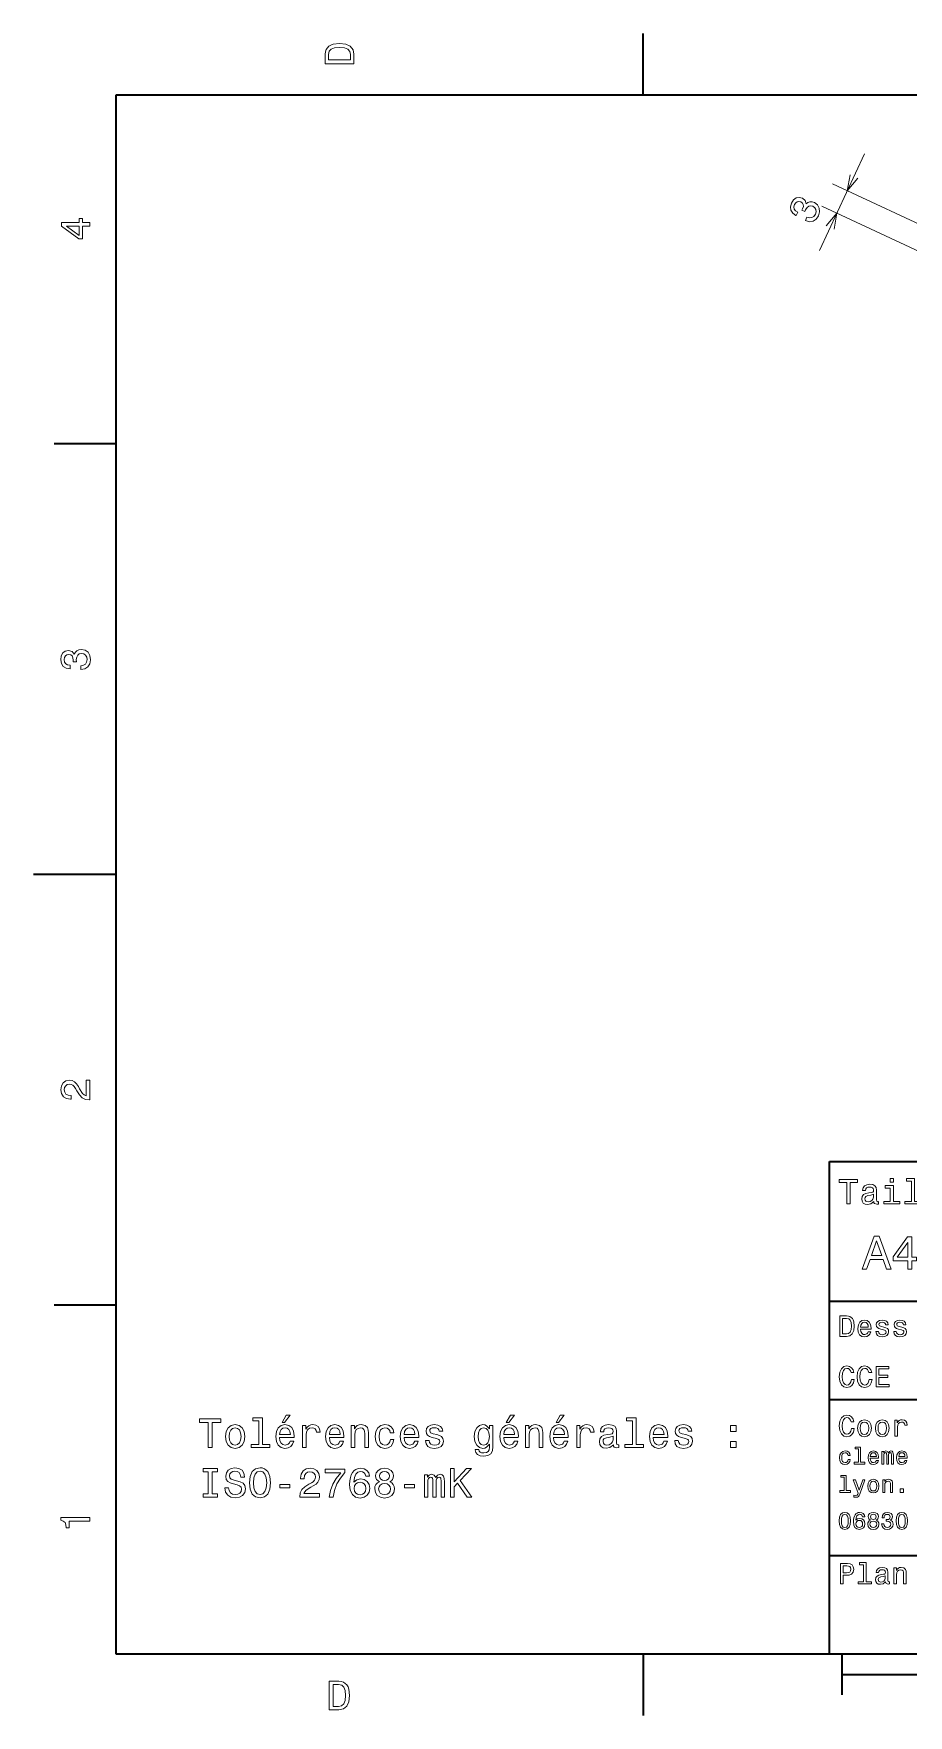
# Model space of a CAD drawing. Extents: x 0 to 527, y 0 to 210.
# Drawn here: x 0 to 106.6, y 2.5 to 207.5 of the extents above; entities that cross this region are included whole.
import ezdxf

# ---------------------------------------------------------------- set-up
doc = ezdxf.new("R2010")
doc.units = 0

msp = doc.modelspace()

# ---------------------------------------------------------------- linework, layer by layer
at = {"color": 7, "lineweight": 35, "ltscale": 0.1875}
for p, q in [((74.300003, 200), (74.300003, 207.5)), ((10, 157.5), (2.5, 157.5)), ((10, 52.5), (2.5, 52.5)), ((74.300003, 10), (74.300003, 2.5))]:
    msp.add_line(p, q, dxfattribs=at)
at = {"color": 7, "lineweight": 35}
for p, q in [((287, 200), (10, 200)), ((10, 200), (10, 10)), ((97, 10), (97, 70)), ((97, 70), (287, 70)), ((97, 53), (162, 53)), ((97, 41), (162, 41)), ((97, 22), (162, 22)), ((10, 10), (287, 10)), ((97, 10), (287, 10)), ((98.5, 7.5), (198.5, 7.5))]:
    msp.add_line(p, q, dxfattribs=at)
at = {"color": 7, "lineweight": 13, "ltscale": 0.325}
msp.add_line((95.778694, 181.084564), (101.272728, 192.866577), dxfattribs=at)
at = {"color": 7, "lineweight": 13, "ltscale": 0.496788}
for p, q in [((115.356743, 180.782196), (97.347023, 189.180267)), ((114.088882, 178.063278), (96.07917, 186.461349))]:
    msp.add_line(p, q, dxfattribs=at)
at = {"color": 7, "lineweight": 35, "ltscale": 0.25}
msp.add_line((10, 105), (0, 105), dxfattribs=at)
at = {"color": 7, "lineweight": 35, "ltscale": 0.125}
msp.add_line((98.5, 10), (98.5, 5), dxfattribs=at)
at = {"color": 7, "lineweight": 13}
for points in [[(35.533215, 204.994965), (35.533215, 203.829971), (39.033215, 203.829971), (39.033215, 204.994965), (38.922264, 205.544678), (38.584366, 205.953171), (38.034657, 206.205338), (37.283215, 206.296112), (36.516644, 206.215424), (36.21405, 206.114563), (35.971977, 205.973343), (35.644165, 205.56485), (35.563473, 205.297562)], [(35.951801, 204.959656), (36.027451, 205.342941), (36.259438, 205.605194), (36.672985, 205.761536), (37.283215, 205.811966), (37.873272, 205.756485), (38.286816, 205.600143), (38.533936, 205.332855), (38.614628, 204.959656), (38.614628, 204.298996), (35.951801, 204.298996)], [(94.052383, 184.71637), (94.084381, 184.701447), (94.557274, 184.569962), (94.986542, 184.631332), (95.354515, 184.871521), (95.64109, 185.283218), (95.785049, 185.7948), (95.750183, 186.245102), (95.536797, 186.622833), (95.163795, 186.896927), (94.877075, 186.986115), (94.610794, 186.987854), (94.364944, 186.902176), (94.139229, 186.740326), (94.030952, 187.152512), (93.68689, 187.440948), (93.298401, 187.53862), (92.93708, 187.467834), (92.618774, 187.226746), (92.354744, 186.815659), (92.236053, 186.370193), (92.2901, 185.961029), (92.514137, 185.606155), (92.907242, 185.339386), (92.93924, 185.324463), (93.128929, 185.731262), (92.853455, 185.904236), (92.698616, 186.121109), (92.660156, 186.372757), (92.740196, 186.663742), (92.887596, 186.884369), (93.064568, 187.013306), (93.268997, 187.045959), (93.498428, 186.989059), (93.703217, 186.843475), (93.802895, 186.663452), (93.804794, 186.428848), (93.710732, 186.155533), (93.623039, 185.979401), (93.984123, 185.811035), (94.079414, 186.039261), (94.254829, 186.308029), (94.464699, 186.47171), (94.702637, 186.516556), (94.957054, 186.453568), (95.198715, 186.279663), (95.333443, 186.055466), (95.35881, 185.787674), (95.269936, 185.48967), (95.089951, 185.223038), (94.85479, 185.076721), (94.573586, 185.046478), (94.248474, 185.136871)], [(6.833213, 184.02739), (6.833213, 184.481277), (5.965778, 184.481277), (5.965778, 184.98056), (5.56232, 184.98056), (5.56232, 184.481277), (3.408862, 184.481277), (3.408862, 184.022339), (5.521974, 182.489197), (5.965778, 182.489197), (5.965778, 184.02739)], [(5.56232, 182.912827), (3.993876, 184.02739), (5.56232, 184.02739)], [(5.73379, 129.979111), (5.769093, 129.979111), (6.253242, 130.059799), (6.616354, 130.296829), (6.848343, 130.670029), (6.934078, 131.164276), (6.848343, 131.688766), (6.626441, 132.082138), (6.273415, 132.334305), (5.819525, 132.425079), (5.521974, 132.384735), (5.279899, 132.273788), (5.0933, 132.092224), (4.957133, 131.850143), (4.684798, 132.177963), (4.251081, 132.293961), (3.857709, 132.218307), (3.560158, 132.00145), (3.373559, 131.648422), (3.307997, 131.164276), (3.388689, 130.710388), (3.610591, 130.362396), (3.963617, 130.135452), (4.432637, 130.059799), (4.46794, 130.059799), (4.46794, 130.508652), (4.145173, 130.548996), (3.913184, 130.680115), (3.771974, 130.891937), (3.721542, 131.189484), (3.761888, 131.451736), (3.867795, 131.643372), (4.039265, 131.759369), (4.271254, 131.804764), (4.518372, 131.759369), (4.684798, 131.638336), (4.785663, 131.426514), (4.815922, 131.139053), (4.810879, 130.942368), (5.209294, 130.942368), (5.199208, 131.189484), (5.244596, 131.507217), (5.365634, 131.744247), (5.56232, 131.885452), (5.819525, 131.935883), (6.112032, 131.880417), (6.328891, 131.734161), (6.465058, 131.502167), (6.510447, 131.194534), (6.460014, 130.876801), (6.308718, 130.644821), (6.066643, 130.498566), (5.73379, 130.443085)], [(6.833213, 77.519447), (6.833213, 79.925072), (6.399496, 79.925072), (6.399496, 78.023773), (6.162464, 78.129684), (5.965778, 78.311241), (5.607709, 78.871033), (5.456412, 79.168587), (5.239553, 79.501442), (4.987392, 79.738472), (4.689842, 79.874641), (4.351945, 79.925072), (3.928314, 79.839333), (3.595461, 79.602303), (3.383646, 79.239189), (3.307997, 78.770172), (3.393732, 78.286018), (3.630764, 77.91787), (4.009006, 77.680832), (4.508286, 77.600143), (4.578891, 77.600143), (4.578891, 78.059074), (4.538545, 78.059074), (4.195605, 78.104462), (3.943444, 78.240631), (3.782061, 78.457489), (3.726585, 78.744957), (3.777017, 79.03746), (3.903098, 79.254318), (4.099784, 79.395531), (4.346902, 79.445961), (4.578891, 79.41066), (4.775577, 79.314842), (4.947046, 79.153458), (5.098343, 78.931557), (5.259727, 78.634003), (5.572406, 78.139771), (5.90526, 77.791786), (6.308718, 77.585014), (6.818084, 77.519447)], [(99.102303, 64.837173), (99.5, 64.837173), (99.5, 67.47406), (100.407784, 67.47406), (100.407784, 67.837173), (98.190201, 67.837173), (98.190201, 67.47406), (99.102303, 67.47406)], [(104.786743, 67.940918), (104.384727, 67.940918), (104.384727, 67.508644), (104.786743, 67.508644)], [(106.969742, 67.621033), (106.969742, 65.157059), (106.187317, 65.157059), (106.187317, 64.837173), (108.128242, 64.837173), (108.128242, 65.157059), (107.350143, 65.157059), (107.350143, 67.940918), (106.373199, 67.940918), (106.373199, 67.621033)], [(102.387611, 65.139771), (102.387611, 65.126801), (102.409225, 64.979828), (102.47406, 64.876076), (102.746399, 64.793945), (102.958214, 64.828529), (102.958214, 65.122475), (102.867432, 65.109505), (102.746399, 65.165703), (102.724785, 65.338615), (102.724785, 66.540344), (102.672913, 66.84726), (102.521614, 67.0634), (102.257927, 67.193085), (101.886169, 67.240631), (101.523056, 67.188759), (101.255043, 67.041786), (101.086456, 66.812675), (101.030258, 66.510086), (101.030258, 66.484146), (101.371758, 66.484146), (101.402016, 66.665703), (101.497116, 66.795387), (101.65274, 66.873199), (101.873199, 66.903458), (102.085014, 66.881844), (102.236313, 66.817001), (102.327087, 66.704605), (102.357346, 66.548988), (102.340057, 66.367432), (102.270897, 66.276657), (102.097984, 66.233429), (101.773773, 66.198845), (101.402016, 66.121033), (101.138329, 65.982704), (100.982712, 65.766571), (100.935158, 65.446686), (100.978386, 65.161385), (101.112389, 64.949562), (101.328529, 64.815559), (101.626801, 64.768013), (102.028816, 64.858788)], [(102.344383, 65.649857), (102.292511, 65.425072), (102.154182, 65.252159), (101.946686, 65.139771), (101.691643, 65.100861), (101.527374, 65.122475), (101.41066, 65.191643), (101.337173, 65.312675), (101.315559, 65.481262), (101.332855, 65.632561), (101.402016, 65.740631), (101.678673, 65.861671), (102.028816, 65.913544), (102.344383, 66.017288)], [(104.773773, 65.157059), (104.773773, 67.080688), (103.796829, 67.080688), (103.796829, 66.756485), (104.393372, 66.756485), (104.393372, 65.157059), (103.615273, 65.157059), (103.615273, 64.837173), (105.560516, 64.837173), (105.560516, 65.157059)], [(100.982712, 56.9049), (101.51297, 56.9049), (101.933716, 58.080692), (103.530258, 58.080692), (103.951012, 56.9049), (104.492798, 56.9049), (103.028816, 60.910664), (102.440926, 60.910664)], [(102.118156, 58.570606), (102.734871, 60.334293), (103.351585, 58.570606)], [(106.521614, 56.9049), (107.040344, 56.9049), (107.040344, 57.896255), (107.610954, 57.896255), (107.610954, 58.357349), (107.040344, 58.357349), (107.040344, 60.818443), (106.515854, 60.818443), (104.763687, 58.403458), (104.763687, 57.896255), (106.521614, 57.896255)], [(105.247841, 58.357349), (106.521614, 60.149857), (106.521614, 58.357349)], [(99.080688, 51.190563), (98.248558, 51.190563), (98.248558, 48.690563), (99.080688, 48.690563), (99.473343, 48.769814), (99.765129, 49.011169), (99.945244, 49.40382), (100.010086, 49.940563), (99.952446, 50.488113), (99.880402, 50.70425), (99.779541, 50.877163), (99.487755, 51.111313), (99.296829, 51.168949)], [(99.055473, 50.891571), (99.329254, 50.837536), (99.516571, 50.671829), (99.628242, 50.376442), (99.664268, 49.940563), (99.624641, 49.519093), (99.51297, 49.223705), (99.322044, 49.047192), (99.055473, 48.989555), (98.583572, 48.989555), (98.583572, 50.891571)], [(100.784584, 49.565922), (102.052597, 49.565922), (102.056198, 49.713619), (101.998558, 50.127884), (101.840057, 50.437683), (101.587898, 50.625), (101.252884, 50.693443), (100.925072, 50.621399), (100.672913, 50.41967), (100.510803, 50.091862), (100.453171, 49.659584), (100.507202, 49.216499), (100.669312, 48.892292), (100.91787, 48.690563), (101.242073, 48.62212), (101.523056, 48.668949), (101.753601, 48.791428), (101.922913, 48.98595), (102.020172, 49.245319), (101.706772, 49.245319), (101.64193, 49.101227), (101.548271, 48.993156), (101.2817, 48.9067), (101.07637, 48.946327), (100.921471, 49.072407), (100.820602, 49.27774), (100.784584, 49.555115)], [(100.784584, 49.832493), (100.824211, 50.081055), (100.921471, 50.264771), (101.069168, 50.376442), (101.263687, 50.416069), (101.454613, 50.376442), (101.602303, 50.264771), (101.69236, 50.081055), (101.724785, 49.832493)], [(103.623199, 49.818085), (103.317001, 49.890129), (103.090057, 49.972984), (103.014412, 50.142292), (103.036026, 50.261169), (103.111671, 50.347622), (103.234146, 50.401657), (103.41066, 50.423271), (103.579971, 50.401657), (103.713257, 50.336815), (103.799713, 50.239555), (103.835732, 50.109871), (104.145531, 50.109871), (104.145531, 50.117077), (104.091499, 50.351227), (103.943802, 50.534943), (103.713257, 50.650219), (103.41066, 50.693443), (103.104469, 50.650219), (102.881126, 50.531342), (102.740631, 50.354828), (102.697403, 50.131485), (102.729828, 49.915348), (102.830688, 49.76405), (102.996399, 49.655983), (103.237755, 49.580334), (103.590775, 49.493877), (103.806915, 49.40382), (103.864555, 49.331772), (103.886169, 49.223705), (103.853745, 49.09042), (103.767288, 48.989555), (103.626801, 48.924713), (103.439484, 48.903099), (103.241356, 48.924713), (103.09726, 49.000362), (103, 49.122841), (102.960373, 49.292149), (102.654175, 49.292149), (102.704613, 49.003963), (102.852303, 48.795029), (103.086456, 48.668949), (103.41066, 48.62212), (103.749283, 48.668949), (103.997841, 48.795029), (104.149139, 48.996758), (104.203171, 49.259727), (104.163544, 49.486671), (104.051872, 49.641571), (103.868156, 49.742435)], [(105.791786, 49.818085), (105.485588, 49.890129), (105.258644, 49.972984), (105.182999, 50.142292), (105.204613, 50.261169), (105.280258, 50.347622), (105.40274, 50.401657), (105.579254, 50.423271), (105.748558, 50.401657), (105.881844, 50.336815), (105.9683, 50.239555), (106.004326, 50.109871), (106.314117, 50.109871), (106.314117, 50.117077), (106.260086, 50.351227), (106.112396, 50.534943), (105.881844, 50.650219), (105.579254, 50.693443), (105.273056, 50.650219), (105.049713, 50.531342), (104.909225, 50.354828), (104.865997, 50.131485), (104.898415, 49.915348), (104.999283, 49.76405), (105.164986, 49.655983), (105.406342, 49.580334), (105.759369, 49.493877), (105.975502, 49.40382), (106.033142, 49.331772), (106.054756, 49.223705), (106.022339, 49.09042), (105.935883, 48.989555), (105.795387, 48.924713), (105.60807, 48.903099), (105.409943, 48.924713), (105.265854, 49.000362), (105.168587, 49.122841), (105.12896, 49.292149), (104.822769, 49.292149), (104.873199, 49.003963), (105.020897, 48.795029), (105.255043, 48.668949), (105.579254, 48.62212), (105.91787, 48.668949), (106.166428, 48.795029), (106.317726, 48.996758), (106.371758, 49.259727), (106.33213, 49.486671), (106.220459, 49.641571), (106.036743, 49.742435)], [(99.66787, 43.460373), (99.595818, 43.15778), (99.476944, 42.941643), (99.311241, 42.808357), (99.116714, 42.765129), (98.882568, 42.829971), (98.698845, 43.024494), (98.57637, 43.341499), (98.536743, 43.780979), (98.57637, 44.216858), (98.695244, 44.537464), (98.87896, 44.731987), (99.116714, 44.80043), (99.289627, 44.764408), (99.437317, 44.663544), (99.552597, 44.501442), (99.631844, 44.278099), (99.97406, 44.278099), (99.865997, 44.620316), (99.678673, 44.879681), (99.422913, 45.041786), (99.116714, 45.099422), (98.734871, 45.009365), (98.443085, 44.757202), (98.25576, 44.342937), (98.190926, 43.780979), (98.25576, 43.219021), (98.443085, 42.804756), (98.734871, 42.548992), (99.116714, 42.462536), (99.451729, 42.530979), (99.721901, 42.721901), (99.912827, 43.035301), (100.013687, 43.460373)], [(101.836456, 43.460373), (101.764412, 43.15778), (101.645531, 42.941643), (101.479828, 42.808357), (101.285301, 42.765129), (101.051155, 42.829971), (100.867432, 43.024494), (100.744957, 43.341499), (100.70533, 43.780979), (100.744957, 44.216858), (100.863831, 44.537464), (101.047554, 44.731987), (101.285301, 44.80043), (101.458214, 44.764408), (101.605911, 44.663544), (101.721184, 44.501442), (101.80043, 44.278099), (102.142654, 44.278099), (102.034584, 44.620316), (101.84726, 44.879681), (101.591499, 45.041786), (101.285301, 45.099422), (100.903458, 45.009365), (100.611671, 44.757202), (100.424355, 44.342937), (100.359512, 43.780979), (100.424355, 43.219021), (100.611671, 42.804756), (100.903458, 42.548992), (101.285301, 42.462536), (101.620316, 42.530979), (101.890488, 42.721901), (102.081413, 43.035301), (102.182274, 43.460373)], [(102.664986, 42.530979), (104.25, 42.530979), (104.25, 42.833572), (102.996399, 42.833572), (102.996399, 43.680115), (104.113113, 43.680115), (104.113113, 43.979107), (102.996399, 43.979107), (102.996399, 44.728386), (104.221184, 44.728386), (104.221184, 45.030979), (102.664986, 45.030979)], [(30.278099, 38.219742), (30.575649, 38.219742), (31.276657, 39.077087), (30.782421, 39.077087)], [(57.602303, 38.219742), (57.899853, 38.219742), (58.600861, 39.077087), (58.106625, 39.077087)], [(63.674347, 38.219742), (63.971897, 38.219742), (64.672905, 39.077087), (64.178665, 39.077087)], [(99.66787, 37.460373), (99.595818, 37.15778), (99.476944, 36.941643), (99.311241, 36.808357), (99.116714, 36.765129), (98.882568, 36.829971), (98.698845, 37.024494), (98.57637, 37.341499), (98.536743, 37.780979), (98.57637, 38.216858), (98.695244, 38.537464), (98.87896, 38.731987), (99.116714, 38.80043), (99.289627, 38.764408), (99.437317, 38.663544), (99.552597, 38.501442), (99.631844, 38.278099), (99.97406, 38.278099), (99.865997, 38.620316), (99.678673, 38.879681), (99.422913, 39.041786), (99.116714, 39.099422), (98.734871, 39.009365), (98.443085, 38.757202), (98.25576, 38.342937), (98.190926, 37.780979), (98.25576, 37.219021), (98.443085, 36.804756), (98.734871, 36.548992), (99.116714, 36.462536), (99.451729, 36.530979), (99.721901, 36.721901), (99.912827, 37.035301), (100.013687, 37.460373)], [(21.286022, 35.143372), (21.75, 35.143372), (21.75, 38.219742), (22.809078, 38.219742), (22.809078, 38.643372), (20.221903, 38.643372), (20.221903, 38.219742), (21.286022, 38.219742)], [(23.378963, 36.494957), (23.459654, 35.879684), (23.691643, 35.425793), (24.059799, 35.143372), (24.554035, 35.04755), (25.043228, 35.143372), (25.411383, 35.42075), (25.643372, 35.874641), (25.729107, 36.494957), (25.643372, 37.110229), (25.411383, 37.569164), (25.043228, 37.846542), (24.554035, 37.947407), (24.059799, 37.846542), (23.691643, 37.564121), (23.459654, 37.110229)], [(23.832853, 36.5), (23.878242, 36.953892), (24.019453, 37.2817), (24.246399, 37.483429), (24.554035, 37.554035), (24.856628, 37.483429), (25.083574, 37.286743), (25.224785, 36.953892), (25.275215, 36.5), (25.224785, 36.041065), (25.083574, 35.708214), (24.856628, 35.506485), (24.554035, 35.440922), (24.246399, 35.506485), (24.019453, 35.708214), (23.878242, 36.041065)], [(27.428675, 38.391209), (27.428675, 35.516571), (26.51585, 35.516571), (26.51585, 35.143372), (28.780258, 35.143372), (28.780258, 35.516571), (27.872478, 35.516571), (27.872478, 38.764408), (26.732708, 38.764408), (26.732708, 38.391209)], [(29.970461, 36.368877), (31.745678, 36.368877), (31.750721, 36.575649), (31.670029, 37.155621), (31.448128, 37.589336), (31.0951, 37.851585), (30.62608, 37.947407), (30.167149, 37.846542), (29.814121, 37.564121), (29.587177, 37.105186), (29.506485, 36.5), (29.582134, 35.879684), (29.809078, 35.425793), (30.157061, 35.143372), (30.61095, 35.04755), (31.004322, 35.113113), (31.327089, 35.28458), (31.564121, 35.556915), (31.700289, 35.920029), (31.261528, 35.920029), (31.17075, 35.7183), (31.039625, 35.567001), (30.666428, 35.445965), (30.378963, 35.501442), (30.162104, 35.677956), (30.020893, 35.965416), (29.970461, 36.353745)], [(29.970461, 36.742073), (30.025936, 37.090057), (30.162104, 37.347263), (30.368877, 37.503601), (30.641211, 37.559078), (30.908501, 37.503601), (31.115274, 37.347263), (31.241356, 37.090057), (31.286743, 36.742073)], [(32.784584, 35.143372), (33.228386, 35.143372), (33.228386, 36.691643), (33.273773, 37.064842), (33.409943, 37.33213), (33.631844, 37.493515), (33.929394, 37.548992), (34.151299, 37.513687), (34.317722, 37.412823), (34.418587, 37.241356), (34.453892, 37.009365), (34.90274, 37.009365), (34.84222, 37.417866), (34.675793, 37.710373), (34.398415, 37.886887), (34.020172, 37.947407), (33.76297, 37.907059), (33.541065, 37.806194), (33.344379, 37.634727), (33.188042, 37.402737), (33.188042, 37.851585), (32.784584, 37.851585)], [(36.042507, 36.368877), (37.817726, 36.368877), (37.822769, 36.575649), (37.742073, 37.155621), (37.520172, 37.589336), (37.167145, 37.851585), (36.698128, 37.947407), (36.239193, 37.846542), (35.886169, 37.564121), (35.659222, 37.105186), (35.578529, 36.5), (35.654179, 35.879684), (35.881126, 35.425793), (36.229107, 35.143372), (36.682999, 35.04755), (37.07637, 35.113113), (37.399136, 35.28458), (37.636169, 35.556915), (37.772335, 35.920029), (37.333572, 35.920029), (37.242798, 35.7183), (37.111671, 35.567001), (36.738472, 35.445965), (36.451012, 35.501442), (36.23415, 35.677956), (36.092941, 35.965416), (36.042507, 36.353745)], [(36.042507, 36.742073), (36.097984, 37.090057), (36.23415, 37.347263), (36.440922, 37.503601), (36.713257, 37.559078), (36.980549, 37.503601), (37.187321, 37.347263), (37.3134, 37.090057), (37.358788, 36.742073)], [(38.690201, 35.143372), (39.134007, 35.143372), (39.134007, 36.706772), (39.179398, 37.064842), (39.325649, 37.327087), (39.552593, 37.488472), (39.855186, 37.548992), (40.097263, 37.498558), (40.248558, 37.362392), (40.324207, 37.135445), (40.349426, 36.832851), (40.349426, 35.143372), (40.793228, 35.143372), (40.793228, 36.92363), (40.773056, 37.2817), (40.682278, 37.57925), (40.384727, 37.851585), (39.92075, 37.947407), (39.663544, 37.912102), (39.446686, 37.816284), (39.260086, 37.6549), (39.113831, 37.438042), (39.113831, 37.851585), (38.690201, 37.851585)], [(43.451012, 36.953892), (43.889771, 36.953892), (43.798992, 37.357349), (43.582134, 37.675072), (43.24424, 37.871758), (42.805477, 37.947407), (42.321327, 37.846542), (41.953171, 37.564121), (41.721184, 37.105186), (41.640491, 36.489914), (41.716141, 35.879684), (41.943085, 35.425793), (42.301155, 35.143372), (42.790348, 35.04755), (43.224068, 35.123199), (43.561962, 35.335014), (43.793949, 35.667866), (43.894814, 36.111671), (43.471184, 36.111671), (43.395535, 35.82925), (43.254326, 35.617435), (43.052597, 35.486313), (42.805477, 35.445965), (42.497841, 35.511528), (42.27594, 35.713257), (42.139771, 36.041065), (42.094383, 36.505043), (42.139771, 36.958935), (42.280983, 37.286743), (42.507927, 37.488472), (42.805477, 37.559078), (43.067726, 37.513687), (43.264412, 37.397694), (43.395535, 37.206051)], [(45.150578, 36.368877), (46.925793, 36.368877), (46.930836, 36.575649), (46.850143, 37.155621), (46.628242, 37.589336), (46.275215, 37.851585), (45.806198, 37.947407), (45.347263, 37.846542), (44.99424, 37.564121), (44.767292, 37.105186), (44.6866, 36.5), (44.762249, 35.879684), (44.989193, 35.425793), (45.337177, 35.143372), (45.791069, 35.04755), (46.184441, 35.113113), (46.507206, 35.28458), (46.74424, 35.556915), (46.880402, 35.920029), (46.441643, 35.920029), (46.350864, 35.7183), (46.219742, 35.567001), (45.846542, 35.445965), (45.559078, 35.501442), (45.34222, 35.677956), (45.201012, 35.965416), (45.150578, 36.353745)], [(45.150578, 36.742073), (45.206055, 37.090057), (45.34222, 37.347263), (45.548992, 37.503601), (45.821327, 37.559078), (46.088615, 37.503601), (46.295387, 37.347263), (46.421471, 37.090057), (46.466858, 36.742073)], [(49.124641, 36.721901), (48.695965, 36.822765), (48.378242, 36.938759), (48.272335, 37.175793), (48.302593, 37.34222), (48.408501, 37.463257), (48.579971, 37.538906), (48.827087, 37.569164), (49.064121, 37.538906), (49.250721, 37.448128), (49.371758, 37.311958), (49.422188, 37.130402), (49.855907, 37.130402), (49.855907, 37.140491), (49.780258, 37.4683), (49.573486, 37.725506), (49.250721, 37.886887), (48.827087, 37.947407), (48.398415, 37.886887), (48.085735, 37.720459), (47.88905, 37.473343), (47.828529, 37.160664), (47.873917, 36.85807), (48.015129, 36.646252), (48.247116, 36.494957), (48.585014, 36.38905), (49.07925, 36.268013), (49.381844, 36.14193), (49.462536, 36.041065), (49.492798, 35.889771), (49.447407, 35.703171), (49.32637, 35.561958), (49.129684, 35.47118), (48.867435, 35.440922), (48.590057, 35.47118), (48.388329, 35.577087), (48.252159, 35.748558), (48.196686, 35.985592), (47.768013, 35.985592), (47.838615, 35.582134), (48.045387, 35.289627), (48.373199, 35.113113), (48.827087, 35.04755), (49.301155, 35.113113), (49.649136, 35.289627), (49.86095, 35.572044), (49.9366, 35.940201), (49.881126, 36.257923), (49.724785, 36.474785), (49.467579, 36.615993)], [(55.978386, 35.264408), (55.978386, 37.851585), (55.554752, 37.851585), (55.554752, 37.412823), (55.206772, 37.811237), (54.994953, 37.912102), (54.757923, 37.947407), (54.32925, 37.846542), (53.996395, 37.564121), (53.779537, 37.110229), (53.703888, 36.5), (53.779537, 35.884727), (53.996395, 35.430836), (54.32925, 35.143372), (54.757923, 35.04755), (54.999996, 35.082851), (55.201729, 35.17363), (55.554752, 35.556915), (55.554752, 35.17363), (55.514408, 34.871037), (55.403458, 34.654179), (55.191639, 34.528099), (54.873917, 34.482708), (54.596539, 34.51297), (54.399853, 34.588615), (54.283859, 34.719742), (54.248558, 34.896252), (53.819881, 34.896252), (53.819881, 34.87608), (53.885445, 34.553314), (54.087173, 34.311237), (54.409939, 34.1549), (54.848701, 34.099422), (55.373196, 34.175072), (55.72118, 34.386887), (55.917866, 34.755043)], [(54.162823, 36.5), (54.20821, 36.948849), (54.344379, 37.2817), (54.556194, 37.478386), (54.838615, 37.548992), (55.136166, 37.478386), (55.358067, 37.2817), (55.494236, 36.948849), (55.544666, 36.5), (55.494236, 36.041065), (55.358067, 35.713257), (55.136166, 35.511528), (54.838615, 35.445965), (54.556194, 35.511528), (54.344379, 35.713257), (54.20821, 36.046108)], [(57.294666, 36.368877), (59.069881, 36.368877), (59.074924, 36.575649), (58.994232, 37.155621), (58.772331, 37.589336), (58.419304, 37.851585), (57.950287, 37.947407), (57.491352, 37.846542), (57.138325, 37.564121), (56.911381, 37.105186), (56.830688, 36.5), (56.906338, 35.879684), (57.133282, 35.425793), (57.481266, 35.143372), (57.935154, 35.04755), (58.328529, 35.113113), (58.651295, 35.28458), (58.888325, 35.556915), (59.024494, 35.920029), (58.585732, 35.920029), (58.494953, 35.7183), (58.363831, 35.567001), (57.990631, 35.445965), (57.703167, 35.501442), (57.486309, 35.677956), (57.345097, 35.965416), (57.294666, 36.353745)], [(57.294666, 36.742073), (57.35014, 37.090057), (57.486309, 37.347263), (57.693081, 37.503601), (57.965416, 37.559078), (58.232708, 37.503601), (58.43948, 37.347263), (58.565559, 37.090057), (58.610947, 36.742073)], [(59.94236, 35.143372), (60.386162, 35.143372), (60.386162, 36.706772), (60.431553, 37.064842), (60.577805, 37.327087), (60.804752, 37.488472), (61.107346, 37.548992), (61.349419, 37.498558), (61.500717, 37.362392), (61.576366, 37.135445), (61.601582, 36.832851), (61.601582, 35.143372), (62.045387, 35.143372), (62.045387, 36.92363), (62.025211, 37.2817), (61.934433, 37.57925), (61.636883, 37.851585), (61.172909, 37.947407), (60.915703, 37.912102), (60.698845, 37.816284), (60.512245, 37.6549), (60.36599, 37.438042), (60.36599, 37.851585), (59.94236, 37.851585)], [(63.366711, 36.368877), (65.141922, 36.368877), (65.146973, 36.575649), (65.066277, 37.155621), (64.844376, 37.589336), (64.491348, 37.851585), (64.022331, 37.947407), (63.563396, 37.846542), (63.210369, 37.564121), (62.983425, 37.105186), (62.902733, 36.5), (62.978382, 35.879684), (63.205326, 35.425793), (63.55331, 35.143372), (64.007202, 35.04755), (64.400574, 35.113113), (64.723343, 35.28458), (64.960373, 35.556915), (65.096542, 35.920029), (64.657776, 35.920029), (64.567001, 35.7183), (64.435875, 35.567001), (64.062675, 35.445965), (63.775211, 35.501442), (63.558353, 35.677956), (63.417141, 35.965416), (63.366711, 36.353745)], [(63.366711, 36.742073), (63.422184, 37.090057), (63.558353, 37.347263), (63.765125, 37.503601), (64.03746, 37.559078), (64.304749, 37.503601), (64.51152, 37.347263), (64.637604, 37.090057), (64.682991, 36.742073)], [(66.180832, 35.143372), (66.624634, 35.143372), (66.624634, 36.691643), (66.670029, 37.064842), (66.80619, 37.33213), (67.028091, 37.493515), (67.325638, 37.548992), (67.547546, 37.513687), (67.713974, 37.412823), (67.814835, 37.241356), (67.850143, 37.009365), (68.298981, 37.009365), (68.238464, 37.417866), (68.072037, 37.710373), (67.794662, 37.886887), (67.41642, 37.947407), (67.159218, 37.907059), (66.937317, 37.806194), (66.740631, 37.634727), (66.58429, 37.402737), (66.58429, 37.851585), (66.180832, 37.851585)], [(70.65921, 35.496399), (70.65921, 35.481266), (70.684433, 35.309799), (70.760078, 35.188759), (71.077805, 35.092937), (71.324921, 35.133286), (71.324921, 35.476223), (71.219009, 35.461094), (71.077805, 35.526657), (71.052582, 35.728386), (71.052582, 37.130402), (70.992065, 37.488472), (70.815552, 37.740635), (70.507919, 37.89193), (70.074203, 37.947407), (69.650574, 37.886887), (69.337891, 37.715416), (69.141205, 37.448128), (69.075638, 37.0951), (69.075638, 37.064842), (69.47406, 37.064842), (69.509361, 37.276657), (69.620316, 37.427956), (69.801865, 37.51873), (70.059067, 37.554035), (70.30619, 37.52882), (70.482704, 37.453171), (70.588608, 37.322044), (70.623917, 37.140491), (70.603745, 36.928673), (70.523048, 36.822765), (70.32132, 36.772335), (69.943077, 36.731987), (69.509361, 36.641209), (69.201721, 36.479828), (69.020172, 36.227665), (68.964691, 35.854465), (69.015121, 35.521614), (69.171463, 35.274494), (69.42363, 35.118156), (69.771606, 35.062679), (70.240631, 35.168587)], [(72.969009, 38.391209), (72.969009, 35.516571), (72.05619, 35.516571), (72.05619, 35.143372), (74.320602, 35.143372), (74.320602, 35.516571), (73.412819, 35.516571), (73.412819, 38.764408), (72.273048, 38.764408), (72.273048, 38.391209)], [(75.510803, 36.368877), (77.286011, 36.368877), (77.291061, 36.575649), (77.210365, 37.155621), (76.988464, 37.589336), (76.635437, 37.851585), (76.16642, 37.947407), (75.707489, 37.846542), (75.354462, 37.564121), (75.127518, 37.105186), (75.046822, 36.5), (75.122467, 35.879684), (75.349411, 35.425793), (75.697403, 35.143372), (76.151291, 35.04755), (76.544662, 35.113113), (76.867432, 35.28458), (77.104462, 35.556915), (77.240631, 35.920029), (76.801865, 35.920029), (76.71109, 35.7183), (76.579964, 35.567001), (76.206764, 35.445965), (75.919296, 35.501442), (75.702438, 35.677956), (75.561234, 35.965416), (75.510803, 36.353745)], [(75.510803, 36.742073), (75.566269, 37.090057), (75.702438, 37.347263), (75.90921, 37.503601), (76.181549, 37.559078), (76.448837, 37.503601), (76.655609, 37.347263), (76.781693, 37.090057), (76.82708, 36.742073)], [(79.484863, 36.721901), (79.056183, 36.822765), (78.738464, 36.938759), (78.632553, 37.175793), (78.662811, 37.34222), (78.768723, 37.463257), (78.940193, 37.538906), (79.187309, 37.569164), (79.424347, 37.538906), (79.610947, 37.448128), (79.731979, 37.311958), (79.78241, 37.130402), (80.216125, 37.130402), (80.216125, 37.140491), (80.14048, 37.4683), (79.933708, 37.725506), (79.610947, 37.886887), (79.187309, 37.947407), (78.758636, 37.886887), (78.445953, 37.720459), (78.249268, 37.473343), (78.188751, 37.160664), (78.234146, 36.85807), (78.375351, 36.646252), (78.607338, 36.494957), (78.945236, 36.38905), (79.439468, 36.268013), (79.742065, 36.14193), (79.822754, 36.041065), (79.853012, 35.889771), (79.807632, 35.703171), (79.686592, 35.561958), (79.489906, 35.47118), (79.227661, 35.440922), (78.950279, 35.47118), (78.74855, 35.577087), (78.612381, 35.748558), (78.556908, 35.985592), (78.128235, 35.985592), (78.198837, 35.582134), (78.405609, 35.289627), (78.733421, 35.113113), (79.187309, 35.04755), (79.661377, 35.113113), (80.009354, 35.289627), (80.221176, 35.572044), (80.296822, 35.940201), (80.241348, 36.257923), (80.085007, 36.474785), (79.827805, 36.615993)], [(84.926506, 37.100143), (85.622467, 37.100143), (85.622467, 37.851585), (84.926506, 37.851585)], [(100.413544, 37.496399), (100.471184, 37.056915), (100.636887, 36.732708), (100.899857, 36.530979), (101.252884, 36.462536), (101.602303, 36.530979), (101.865273, 36.729107), (102.030983, 37.053314), (102.092216, 37.496399), (102.030983, 37.935879), (101.865273, 38.263687), (101.602303, 38.461815), (101.252884, 38.533859), (100.899857, 38.461815), (100.636887, 38.260086), (100.471184, 37.935879)], [(100.737755, 37.5), (100.770172, 37.824207), (100.87104, 38.058357), (101.033142, 38.20245), (101.252884, 38.25288), (101.469017, 38.20245), (101.631126, 38.061958), (101.731987, 37.824207), (101.768013, 37.5), (101.731987, 37.172188), (101.631126, 36.934437), (101.469017, 36.790344), (101.252884, 36.743515), (101.033142, 36.790344), (100.87104, 36.934437), (100.770172, 37.172188)], [(102.58213, 37.496399), (102.639771, 37.056915), (102.805473, 36.732708), (103.068443, 36.530979), (103.421471, 36.462536), (103.770897, 36.530979), (104.033859, 36.729107), (104.19957, 37.053314), (104.260803, 37.496399), (104.19957, 37.935879), (104.033859, 38.263687), (103.770897, 38.461815), (103.421471, 38.533859), (103.068443, 38.461815), (102.805473, 38.260086), (102.639771, 37.935879)], [(102.906342, 37.5), (102.938759, 37.824207), (103.039627, 38.058357), (103.201729, 38.20245), (103.421471, 38.25288), (103.637611, 38.20245), (103.799713, 38.061958), (103.900574, 37.824207), (103.9366, 37.5), (103.900574, 37.172188), (103.799713, 36.934437), (103.637611, 36.790344), (103.421471, 36.743515), (103.201729, 36.790344), (103.039627, 36.934437), (102.938759, 37.172188)], [(104.963257, 36.530979), (105.280258, 36.530979), (105.280258, 37.636887), (105.312683, 37.903458), (105.409943, 38.094379), (105.568443, 38.209652), (105.780983, 38.249279), (105.939484, 38.224064), (106.058357, 38.152016), (106.130402, 38.029537), (106.155617, 37.863831), (106.476227, 37.863831), (106.432999, 38.155621), (106.314117, 38.364552), (106.115997, 38.490635), (105.845825, 38.533859), (105.662102, 38.505043), (105.503601, 38.432995), (105.363113, 38.310516), (105.251442, 38.144814), (105.251442, 38.465416), (104.963257, 38.465416)], [(70.60878, 36.091499), (70.548264, 35.82925), (70.386887, 35.627522), (70.144806, 35.496399), (69.84726, 35.451008), (69.655609, 35.476223), (69.519447, 35.556915), (69.433716, 35.698128), (69.408493, 35.894814), (69.428665, 36.071327), (69.509361, 36.197407), (69.832123, 36.338615), (70.240631, 36.399136), (70.60878, 36.520172)], [(84.926506, 35.143372), (85.622467, 35.143372), (85.622467, 35.894814), (84.926506, 35.894814)], [(100.510086, 34.991352), (100.510086, 33.348701), (99.988472, 33.348701), (99.988472, 33.135445), (101.282417, 33.135445), (101.282417, 33.348701), (100.763687, 33.348701), (100.763687, 35.204609), (100.112389, 35.204609), (100.112389, 34.991352)], [(99.256485, 34.170029), (99.507202, 34.170029), (99.45533, 34.400574), (99.331413, 34.58213), (99.138329, 34.694523), (98.887611, 34.737751), (98.610954, 34.680115), (98.400574, 34.51873), (98.268013, 34.256481), (98.221901, 33.904896), (98.265129, 33.556194), (98.394814, 33.296829), (98.599426, 33.135445), (98.87896, 33.080688), (99.126801, 33.123917), (99.319885, 33.244953), (99.452446, 33.435158), (99.510086, 33.688759), (99.268013, 33.688759), (99.224785, 33.527374), (99.144089, 33.406338), (99.028816, 33.331409), (98.887611, 33.308353), (98.711815, 33.345818), (98.585014, 33.461094), (98.507202, 33.648415), (98.48127, 33.913544), (98.507202, 34.172909), (98.587898, 34.360229), (98.717583, 34.475502), (98.887611, 34.515846), (99.03746, 34.48991), (99.149857, 34.42363), (99.224785, 34.314117)], [(101.96254, 33.835732), (102.976944, 33.835732), (102.979828, 33.953888), (102.933716, 34.285301), (102.806915, 34.533138), (102.605186, 34.682995), (102.337173, 34.737751), (102.074928, 34.680115), (101.873199, 34.51873), (101.743515, 34.256481), (101.697403, 33.91066), (101.740631, 33.556194), (101.870316, 33.296829), (102.069168, 33.135445), (102.328529, 33.080688), (102.553314, 33.118153), (102.737755, 33.216137), (102.873199, 33.371758), (102.951012, 33.57925), (102.700287, 33.57925), (102.648415, 33.463974), (102.573486, 33.377518), (102.360229, 33.308353), (102.195969, 33.340057), (102.072044, 33.440922), (101.991356, 33.605186), (101.96254, 33.827087)], [(101.96254, 34.048988), (101.99424, 34.247837), (102.072044, 34.39481), (102.190201, 34.484146), (102.345825, 34.515846), (102.498558, 34.484146), (102.616714, 34.39481), (102.688759, 34.247837), (102.714699, 34.048988)], [(103.374641, 33.135445), (103.60807, 33.135445), (103.60807, 34.170029), (103.622482, 34.325645), (103.665703, 34.438038), (103.731987, 34.504322), (103.818443, 34.530258), (103.887611, 34.507202), (103.933716, 34.449566), (103.956772, 34.351582), (103.965416, 34.221901), (103.965416, 33.135445), (104.184441, 33.135445), (104.184441, 34.170029), (104.198845, 34.322765), (104.242073, 34.435158), (104.311241, 34.504322), (104.397697, 34.530258), (104.466858, 34.507202), (104.51297, 34.449566), (104.541786, 34.221901), (104.541786, 33.135445), (104.775215, 33.135445), (104.775215, 34.204609), (104.760803, 34.42651), (104.714699, 34.596539), (104.622475, 34.700287), (104.472626, 34.737751), (104.296829, 34.680115), (104.161385, 34.512966), (104.054756, 34.677231), (103.876083, 34.737751), (103.711815, 34.680115), (103.599426, 34.51873), (103.599426, 34.682995), (103.374641, 34.682995)], [(105.432274, 33.835732), (106.446686, 33.835732), (106.44957, 33.953888), (106.403458, 34.285301), (106.276657, 34.533138), (106.074928, 34.682995), (105.806915, 34.737751), (105.54467, 34.680115), (105.342941, 34.51873), (105.213257, 34.256481), (105.167145, 33.91066), (105.210373, 33.556194), (105.340057, 33.296829), (105.538902, 33.135445), (105.798271, 33.080688), (106.023056, 33.118153), (106.207489, 33.216137), (106.342941, 33.371758), (106.420746, 33.57925), (106.170029, 33.57925), (106.118156, 33.463974), (106.043228, 33.377518), (105.829971, 33.308353), (105.665703, 33.340057), (105.541786, 33.440922), (105.461098, 33.605186), (105.432274, 33.827087)], [(105.432274, 34.048988), (105.463974, 34.247837), (105.541786, 34.39481), (105.659943, 34.484146), (105.815559, 34.515846), (105.9683, 34.484146), (106.086456, 34.39481), (106.158501, 34.247837), (106.184441, 34.048988)], [(21.286022, 29.520174), (20.64049, 29.520174), (20.64049, 29.096542), (22.395533, 29.096542), (22.395533, 29.520174), (21.75, 29.520174), (21.75, 32.172913), (22.395533, 32.172913), (22.395533, 32.596542), (20.64049, 32.596542), (20.64049, 32.172913), (21.286022, 32.172913)], [(23.757204, 30.251442), (23.298271, 30.251442), (23.399136, 29.71686), (23.651297, 29.323488), (24.039625, 29.086456), (24.564121, 29.000721), (25.083574, 29.081413), (25.471901, 29.303314), (25.719021, 29.651297), (25.809799, 30.110231), (25.73415, 30.523775), (25.522335, 30.791067), (25.179394, 30.967579), (24.720461, 31.098703), (24.327089, 31.194525), (24.069885, 31.305477), (23.923632, 31.46686), (23.878242, 31.719021), (23.923632, 31.945967), (24.054756, 32.117435), (24.256485, 32.233429), (24.533861, 32.273777), (24.816282, 32.223343), (25.038185, 32.087177), (25.184439, 31.860231), (25.255043, 31.552593), (25.713978, 31.552593), (25.713978, 31.562681), (25.633286, 32.036743), (25.396254, 32.389771), (25.023056, 32.611671), (24.518732, 32.687321), (24.064842, 32.611671), (23.711815, 32.399857), (23.484871, 32.072048), (23.404179, 31.648415), (23.46974, 31.270174), (23.661383, 31.012968), (23.963978, 30.841499), (24.377522, 30.710375), (24.786022, 30.594381), (25.09366, 30.483431), (25.28026, 30.322046), (25.345821, 30.059799), (25.285303, 29.792507), (25.128963, 29.590778), (24.891932, 29.464699), (24.584293, 29.424353), (24.241354, 29.479828), (23.979107, 29.641211), (23.812679, 29.90346)], [(26.293949, 30.846542), (26.384727, 30.059799), (26.646975, 29.479828), (27.055475, 29.121759), (27.590057, 29.000721), (28.119596, 29.121759), (28.533142, 29.479828), (28.790346, 30.059799), (28.886168, 30.846542), (28.790346, 31.628242), (28.679394, 31.945967), (28.533142, 32.208214), (28.119596, 32.566284), (27.867435, 32.657063), (27.590057, 32.692364), (27.050432, 32.566284), (26.641932, 32.213257), (26.384727, 31.633286)], [(26.778099, 30.846542), (26.833574, 31.456772), (27, 31.905621), (27.257206, 32.177956), (27.590057, 32.273777), (27.917868, 32.177956), (28.175072, 31.900578), (28.341499, 31.451729), (28.402018, 30.846542), (28.341499, 30.236311), (28.175072, 29.787464), (27.917868, 29.515131), (27.590057, 29.424353), (27.257206, 29.515131), (27, 29.787464), (26.833574, 30.231268)], [(32.431557, 29.096542), (34.837177, 29.096542), (34.837177, 29.53026), (32.935879, 29.53026), (33.041786, 29.767292), (33.223343, 29.963978), (33.783142, 30.322046), (34.080692, 30.473343), (34.413544, 30.690203), (34.650578, 30.942364), (34.786743, 31.239914), (34.837177, 31.57781), (34.751442, 32.001442), (34.514412, 32.334293), (34.151299, 32.546112), (33.682278, 32.621758), (33.198128, 32.536022), (32.829971, 32.298992), (32.592941, 31.92075), (32.512249, 31.421471), (32.512249, 31.350864), (32.971184, 31.350864), (32.971184, 31.391211), (33.016571, 31.73415), (33.15274, 31.986313), (33.369598, 32.147694), (33.657059, 32.203171), (33.94957, 32.152737), (34.166428, 32.026657), (34.307636, 31.829971), (34.35807, 31.582853), (34.322769, 31.350864), (34.226944, 31.154179), (34.065563, 30.98271), (33.843658, 30.831413), (33.546112, 30.670029), (33.051872, 30.357349), (32.703892, 30.024496), (32.49712, 29.621038), (32.431557, 29.111671)], [(35.99712, 29.096542), (36.506485, 29.096542), (36.672913, 29.928675), (36.965416, 30.705332), (37.378963, 31.426514), (37.918587, 32.102306), (37.918587, 32.520893), (35.518013, 32.520893), (35.518013, 32.061958), (37.434441, 32.061958), (36.879684, 31.381124), (36.461098, 30.670029), (36.168587, 29.913546)], [(40.944527, 31.65346), (40.848701, 32.061958), (40.626801, 32.364555), (40.283863, 32.556198), (39.840057, 32.621758), (39.542507, 32.586456), (39.285301, 32.490635), (39.058357, 32.334293), (38.866714, 32.112392), (38.715416, 31.835014), (38.604469, 31.497118), (38.533863, 31.098703), (38.513687, 30.649857), (38.594383, 29.933718), (38.841499, 29.414267), (39.239914, 29.101585), (39.784584, 28.995678), (40.273773, 29.086456), (40.646973, 29.323488), (40.88905, 29.696686), (40.974785, 30.17075), (40.88905, 30.649857), (40.657059, 31.018013), (40.298992, 31.25), (39.855186, 31.330692), (39.376083, 31.229828), (39.018013, 30.942364), (39.093658, 31.497118), (39.255043, 31.895535), (39.502159, 32.132565), (39.8451, 32.213257), (40.097263, 32.172913), (40.288906, 32.067005), (40.414986, 31.890491), (40.480549, 31.65346)], [(40.485592, 30.165707), (40.430115, 29.847982), (40.288906, 29.605907), (40.061958, 29.444525), (39.779541, 29.394093), (39.481987, 29.444525), (39.255043, 29.600864), (39.108788, 29.842939), (39.0634, 30.160664), (39.113831, 30.473343), (39.255043, 30.710375), (39.48703, 30.861671), (39.799713, 30.917147), (40.072044, 30.861671), (40.288906, 30.715418), (40.430115, 30.478386)], [(42.144814, 30.98271), (41.887611, 30.841499), (41.711098, 30.644814), (41.600143, 30.397696), (41.564842, 30.100145), (41.645535, 29.651297), (41.877525, 29.303314), (42.255768, 29.081413), (42.770172, 28.995678), (43.279541, 29.081413), (43.657784, 29.303314), (43.889771, 29.651297), (43.975506, 30.100145), (43.935158, 30.397696), (43.829254, 30.644814), (43.647697, 30.841499), (43.395535, 30.98271), (43.597263, 31.103746), (43.738472, 31.270174), (43.824211, 31.471903), (43.854469, 31.719021), (43.773777, 32.077091), (43.561962, 32.364555), (43.219021, 32.551155), (42.770172, 32.621758), (42.316284, 32.551155), (41.973343, 32.364555), (41.756485, 32.077091), (41.68084, 31.719021), (41.706055, 31.471903), (41.791786, 31.270174)], [(42.048992, 30.110231), (42.094383, 30.377522), (42.240635, 30.57925), (42.467583, 30.710375), (42.770172, 30.755764), (43.067726, 30.710375), (43.29467, 30.57925), (43.440926, 30.377522), (43.491356, 30.110231), (43.440926, 29.822767), (43.29467, 29.605907), (43.067726, 29.464699), (42.770172, 29.41931), (42.467583, 29.464699), (42.240635, 29.605907), (42.094383, 29.822767)], [(42.159943, 31.678675), (42.200291, 31.900578), (42.321327, 32.072048), (42.51297, 32.177956), (42.770172, 32.2183), (43.022335, 32.177956), (43.213978, 32.072048), (43.335014, 31.900578), (43.380405, 31.678675), (43.335014, 31.451729), (43.213978, 31.275217), (43.022335, 31.159222), (42.770172, 31.12392), (42.51297, 31.164265), (42.321327, 31.275217), (42.200291, 31.451729)], [(47.621758, 29.096542), (48.030258, 29.096542), (48.030258, 30.907061), (48.055473, 31.179396), (48.131126, 31.376081), (48.247116, 31.492075), (48.398415, 31.537464), (48.519455, 31.497118), (48.600143, 31.396254), (48.640488, 31.224785), (48.655617, 30.997839), (48.655617, 29.096542), (49.038902, 29.096542), (49.038902, 30.907061), (49.064121, 31.174353), (49.139771, 31.371038), (49.260807, 31.492075), (49.412102, 31.537464), (49.533142, 31.497118), (49.613831, 31.396254), (49.664265, 30.997839), (49.664265, 29.096542), (50.072769, 29.096542), (50.072769, 30.967579), (50.04755, 31.355907), (49.966858, 31.65346), (49.805473, 31.835014), (49.543228, 31.900578), (49.235588, 31.799713), (48.998558, 31.507206), (48.811958, 31.79467), (48.499279, 31.900578), (48.211815, 31.799713), (48.015129, 31.517292), (48.015129, 31.804756), (47.621758, 31.804756)], [(50.783859, 29.096542), (51.247837, 29.096542), (51.247837, 30.34222), (51.661385, 30.786024), (52.836452, 29.096542), (53.401295, 29.096542), (51.989193, 31.12392), (53.36095, 32.596542), (52.745678, 32.596542), (51.247837, 30.977667), (51.247837, 32.596542), (50.783859, 32.596542)], [(98.775215, 31.53602), (98.775215, 29.89337), (98.253601, 29.89337), (98.253601, 29.680113), (99.547554, 29.680113), (99.547554, 29.89337), (99.028816, 29.89337), (99.028816, 31.749277), (98.377525, 31.749277), (98.377525, 31.53602)], [(101.046112, 31.227663), (100.602303, 29.953888), (100.167145, 31.227663), (99.890488, 31.227663), (100.478386, 29.593658), (100.426514, 29.449566), (100.345825, 29.351583), (100.210373, 29.319881), (99.976944, 29.348701), (99.976944, 29.103745), (100.221901, 29.080688), (100.397697, 29.103745), (100.521614, 29.175791), (100.610954, 29.299709), (100.688759, 29.481266), (101.317001, 31.227663)], [(101.665703, 30.452448), (101.711815, 30.100863), (101.844383, 29.841496), (102.054756, 29.680113), (102.337173, 29.625359), (102.616714, 29.680113), (102.827087, 29.838614), (102.959656, 30.09798), (103.008644, 30.452448), (102.959656, 30.804031), (102.827087, 31.06628), (102.616714, 31.224781), (102.337173, 31.282417), (102.054756, 31.224781), (101.844383, 31.063398), (101.711815, 30.804031)], [(101.925072, 30.45533), (101.951012, 30.714695), (102.0317, 30.902016), (102.161385, 31.017288), (102.337173, 31.057634), (102.510086, 31.017288), (102.639771, 30.904896), (102.720459, 30.714695), (102.749283, 30.45533), (102.720459, 30.193081), (102.639771, 30.00288), (102.510086, 29.887606), (102.337173, 29.850142), (102.161385, 29.887606), (102.0317, 30.00288), (101.951012, 30.193081)], [(103.475502, 29.680113), (103.729103, 29.680113), (103.729103, 30.573484), (103.755043, 30.778095), (103.838615, 30.927952), (103.9683, 31.02017), (104.141212, 31.054752), (104.279541, 31.025934), (104.365997, 30.948124), (104.409225, 30.818441), (104.42363, 30.645531), (104.42363, 29.680113), (104.677231, 29.680113), (104.677231, 30.697403), (104.665703, 30.902016), (104.613831, 31.072044), (104.443802, 31.227663), (104.178673, 31.282417), (104.0317, 31.262245), (103.907784, 31.207491), (103.801155, 31.115271), (103.717575, 30.991352), (103.717575, 31.227663), (103.475502, 31.227663)], [(30.01585, 30.251442), (31.236313, 30.251442), (31.236313, 30.649857), (30.01585, 30.649857)], [(45.195969, 30.251442), (46.416428, 30.251442), (46.416428, 30.649857), (45.195969, 30.649857)], [(105.60807, 29.680113), (106.005768, 29.680113), (106.005768, 30.109509), (105.60807, 30.109509)], [(98.172913, 26.201731), (98.216141, 25.749281), (98.351585, 25.426514), (98.567726, 25.230549), (98.867432, 25.167149), (99.164268, 25.230549), (99.380402, 25.426514), (99.51297, 25.749281), (99.559074, 26.201731), (99.51297, 26.651299), (99.458214, 26.829971), (99.380402, 26.976946), (99.164268, 27.172913), (98.867432, 27.239193), (98.567726, 27.172913), (98.351585, 26.974064), (98.216141, 26.651299)], [(98.44957, 26.201731), (98.472626, 26.550434), (98.54467, 26.801153), (98.674355, 26.948128), (98.867432, 27), (99.05764, 26.948128), (99.187317, 26.801153), (99.259369, 26.550434), (99.282417, 26.201731), (99.259369, 25.850145), (99.187317, 25.599424), (99.05764, 25.45245), (98.867432, 25.40346), (98.674355, 25.45245), (98.54467, 25.599424), (98.472626, 25.850145)], [(101.293945, 26.685881), (101.239197, 26.91931), (101.112389, 27.09222), (100.916428, 27.201731), (100.662827, 27.239193), (100.492798, 27.219021), (100.345825, 27.164267), (100.216141, 27.074928), (100.106628, 26.948128), (100.020172, 26.789627), (99.956772, 26.596542), (99.916428, 26.368877), (99.9049, 26.112392), (99.951012, 25.703171), (100.092216, 25.406342), (100.319885, 25.227667), (100.631126, 25.167149), (100.91066, 25.219021), (101.123917, 25.354467), (101.262245, 25.567724), (101.311241, 25.838617), (101.262245, 26.112392), (101.129684, 26.322767), (100.925072, 26.455332), (100.671471, 26.501442), (100.397697, 26.443806), (100.193085, 26.279539), (100.236313, 26.596542), (100.328529, 26.824209), (100.469742, 26.959656), (100.665703, 27.005764), (100.809799, 26.98271), (100.919312, 26.922192), (100.991356, 26.821327), (101.028816, 26.685881)], [(101.979828, 26.302595), (101.832855, 26.221903), (101.731987, 26.10951), (101.668587, 25.9683), (101.648415, 25.798271), (101.694527, 25.541788), (101.827087, 25.342941), (102.043228, 25.216139), (102.337173, 25.167149), (102.628242, 25.216139), (102.844383, 25.342941), (102.976944, 25.541788), (103.02594, 25.798271), (103.002884, 25.9683), (102.94236, 26.10951), (102.838615, 26.221903), (102.694527, 26.302595), (102.809799, 26.371759), (102.890488, 26.46686), (102.939484, 26.582134), (102.956772, 26.723343), (102.91066, 26.927956), (102.789627, 27.09222), (102.593658, 27.198849), (102.337173, 27.239193), (102.077812, 27.198849), (101.881844, 27.09222), (101.757927, 26.927956), (101.714699, 26.723343), (101.729103, 26.582134), (101.778099, 26.46686)], [(101.988472, 26.700289), (102.011528, 26.827091), (102.080688, 26.925074), (102.190201, 26.985592), (102.337173, 27.008646), (102.48127, 26.985592), (102.590775, 26.925074), (102.659943, 26.827091), (102.685883, 26.700289), (102.659943, 26.570606), (102.590775, 26.469742), (102.48127, 26.40346), (102.337173, 26.383286), (102.190201, 26.406342), (102.080688, 26.469742), (102.011528, 26.570606)], [(103.345825, 25.853027), (103.345825, 25.832853), (103.39193, 25.556196), (103.527374, 25.348703), (103.740631, 25.216139), (104.023056, 25.167149), (104.322769, 25.216139), (104.547546, 25.342941), (104.691643, 25.54467), (104.743515, 25.804035), (104.720459, 25.974064), (104.657059, 26.112392), (104.553314, 26.219021), (104.414986, 26.296831), (104.602303, 26.45245), (104.668587, 26.700289), (104.625359, 26.925074), (104.501442, 27.095102), (104.299713, 27.201731), (104.023056, 27.239193), (103.763687, 27.193085), (103.564842, 27.066284), (103.435158, 26.864553), (103.39193, 26.596542), (103.39193, 26.57637), (103.648415, 26.57637), (103.671471, 26.760807), (103.746399, 26.893373), (103.867432, 26.974064), (104.03746, 27.002882), (104.187317, 26.979828), (104.296829, 26.91931), (104.363113, 26.821327), (104.389046, 26.688763), (104.363113, 26.547552), (104.293945, 26.45245), (104.172913, 26.394814), (104.008644, 26.377523), (103.896255, 26.380405), (103.896255, 26.152739), (104.03746, 26.158503), (104.219017, 26.132566), (104.354469, 26.063402), (104.435158, 25.95101), (104.463974, 25.804035), (104.432274, 25.636889), (104.348701, 25.51297), (104.216141, 25.43516), (104.040344, 25.409224), (103.858788, 25.438042), (103.726227, 25.524496), (103.642654, 25.662825), (103.610954, 25.853027)], [(105.112389, 26.201731), (105.155617, 25.749281), (105.291069, 25.426514), (105.507202, 25.230549), (105.806915, 25.167149), (106.103745, 25.230549), (106.319885, 25.426514), (106.452454, 25.749281), (106.498558, 26.201731), (106.452454, 26.651299), (106.397697, 26.829971), (106.319885, 26.976946), (106.103745, 27.172913), (105.806915, 27.239193), (105.507202, 27.172913), (105.291069, 26.974064), (105.155617, 26.651299)], [(105.389046, 26.201731), (105.412102, 26.550434), (105.484146, 26.801153), (105.613831, 26.948128), (105.806915, 27), (105.997116, 26.948128), (106.126801, 26.801153), (106.198845, 26.550434), (106.221901, 26.201731), (106.198845, 25.850145), (106.126801, 25.599424), (105.997116, 25.45245), (105.806915, 25.40346), (105.613831, 25.45245), (105.484146, 25.599424), (105.412102, 25.850145)], [(6.833213, 26.159222), (6.833213, 26.618156), (3.307997, 26.618156), (3.307997, 26.275217), (3.615634, 26.184439), (3.822406, 26.002882), (3.943444, 25.725506), (3.98379, 25.34222), (4.341859, 25.34222), (4.341859, 26.159222)], [(101.0317, 25.835735), (101, 25.654181), (100.919312, 25.515852), (100.789627, 25.423632), (100.628242, 25.394814), (100.458214, 25.423632), (100.328529, 25.51297), (100.244957, 25.651299), (100.219017, 25.832853), (100.247841, 26.011528), (100.328529, 26.146975), (100.461098, 26.233431), (100.639771, 26.265131), (100.795387, 26.233431), (100.919312, 26.149857), (101, 26.01441)], [(101.925072, 25.804035), (101.951012, 25.956774), (102.034584, 26.072046), (102.164268, 26.146975), (102.337173, 26.172913), (102.507202, 26.146975), (102.636887, 26.072046), (102.720459, 25.956774), (102.749283, 25.804035), (102.720459, 25.639771), (102.636887, 25.515852), (102.507202, 25.43516), (102.337173, 25.409224), (102.164268, 25.43516), (102.034584, 25.515852), (101.951012, 25.639771)], [(98.324211, 18.530979), (98.655617, 18.530979), (98.655617, 19.586454), (99.023056, 19.586454), (99.394089, 19.604465), (99.689484, 19.730547), (99.880402, 19.975504), (99.945244, 20.310518), (99.894814, 20.620316), (99.750717, 20.847261), (99.51297, 20.98415), (99.188759, 21.030979), (98.324211, 21.030979)], [(99.098701, 20.724783), (99.314842, 20.703169), (99.473343, 20.634726), (99.567001, 20.508644), (99.599426, 20.310518), (99.5634, 20.101583), (99.466141, 19.975504), (99.30043, 19.910662), (99.073486, 19.892651), (98.655617, 19.892651), (98.655617, 20.724783)], [(101.137611, 20.850864), (101.137611, 18.79755), (100.485588, 18.79755), (100.485588, 18.530979), (102.103027, 18.530979), (102.103027, 18.79755), (101.454613, 18.79755), (101.454613, 21.117435), (100.640488, 21.117435), (100.640488, 20.850864)], [(103.824928, 18.78314), (103.824928, 18.772333), (103.842941, 18.649855), (103.896973, 18.5634), (104.123917, 18.494957), (104.30043, 18.523775), (104.30043, 18.768732), (104.224785, 18.757925), (104.123917, 18.804754), (104.105911, 18.948847), (104.105911, 19.950287), (104.062683, 20.206051), (103.9366, 20.386166), (103.716858, 20.494236), (103.407059, 20.533861), (103.104469, 20.490633), (102.881126, 20.368155), (102.740631, 20.177233), (102.693802, 19.925072), (102.693802, 19.903458), (102.978386, 19.903458), (103.003601, 20.054754), (103.082855, 20.162823), (103.21254, 20.227665), (103.396255, 20.252882), (103.572769, 20.234869), (103.698845, 20.180836), (103.774498, 20.087175), (103.799713, 19.957493), (103.785301, 19.806194), (103.727669, 19.730547), (103.583572, 19.694523), (103.3134, 19.665705), (103.003601, 19.600864), (102.783859, 19.48559), (102.654175, 19.305475), (102.614555, 19.038904), (102.650574, 18.801151), (102.762245, 18.62464), (102.94236, 18.512968), (103.190926, 18.473343), (103.52594, 18.54899)], [(104.844383, 18.530979), (105.161385, 18.530979), (105.161385, 19.647694), (105.193802, 19.903458), (105.298271, 20.090778), (105.460373, 20.206051), (105.676514, 20.249279), (105.849426, 20.213255), (105.957497, 20.115993), (106.011528, 19.95389), (106.029541, 19.737751), (106.029541, 18.530979), (106.346542, 18.530979), (106.346542, 19.802593), (106.33213, 20.058357), (106.267288, 20.270893), (106.054756, 20.465418), (105.723343, 20.533861), (105.539627, 20.508644), (105.384727, 20.440201), (105.251442, 20.324926), (105.146973, 20.170029), (105.146973, 20.465418), (104.844383, 20.465418)], [(103.788902, 19.208212), (103.745674, 19.020893), (103.630402, 18.876801), (103.457489, 18.78314), (103.244957, 18.750719), (103.10807, 18.768732), (103.010803, 18.826368), (102.94957, 18.927233), (102.931557, 19.067722), (102.945969, 19.193804), (103.003601, 19.283861), (103.234146, 19.384726), (103.52594, 19.427954), (103.788902, 19.514408)], [(37.194958, 6.666787), (36.029972, 6.666787), (36.029972, 3.166787), (37.194958, 3.166787), (37.744667, 3.277738), (38.153168, 3.615634), (38.405331, 4.165346), (38.496109, 4.916787), (38.415417, 5.683357), (38.314552, 5.985951), (38.173344, 6.228026), (37.764839, 6.555836), (37.497551, 6.636527)], [(37.159653, 6.248199), (37.542938, 6.17255), (37.805187, 5.940562), (37.961525, 5.527017), (38.011959, 4.916787), (37.956482, 4.326729), (37.800144, 3.913184), (37.532852, 3.666066), (37.159653, 3.585375), (36.498989, 3.585375), (36.498989, 6.248199)]]:
    msp.add_lwpolyline(points, close=True, dxfattribs=at)
for points in [[(99.506935, 190.304657), (99.159637, 188.335037), (100.445213, 189.867126)], [(97.544487, 183.6465), (97.891785, 185.616119), (96.606209, 184.084015)]]:
    msp.add_lwpolyline(points, dxfattribs=at)

doc.saveas('drawing.dxf')
